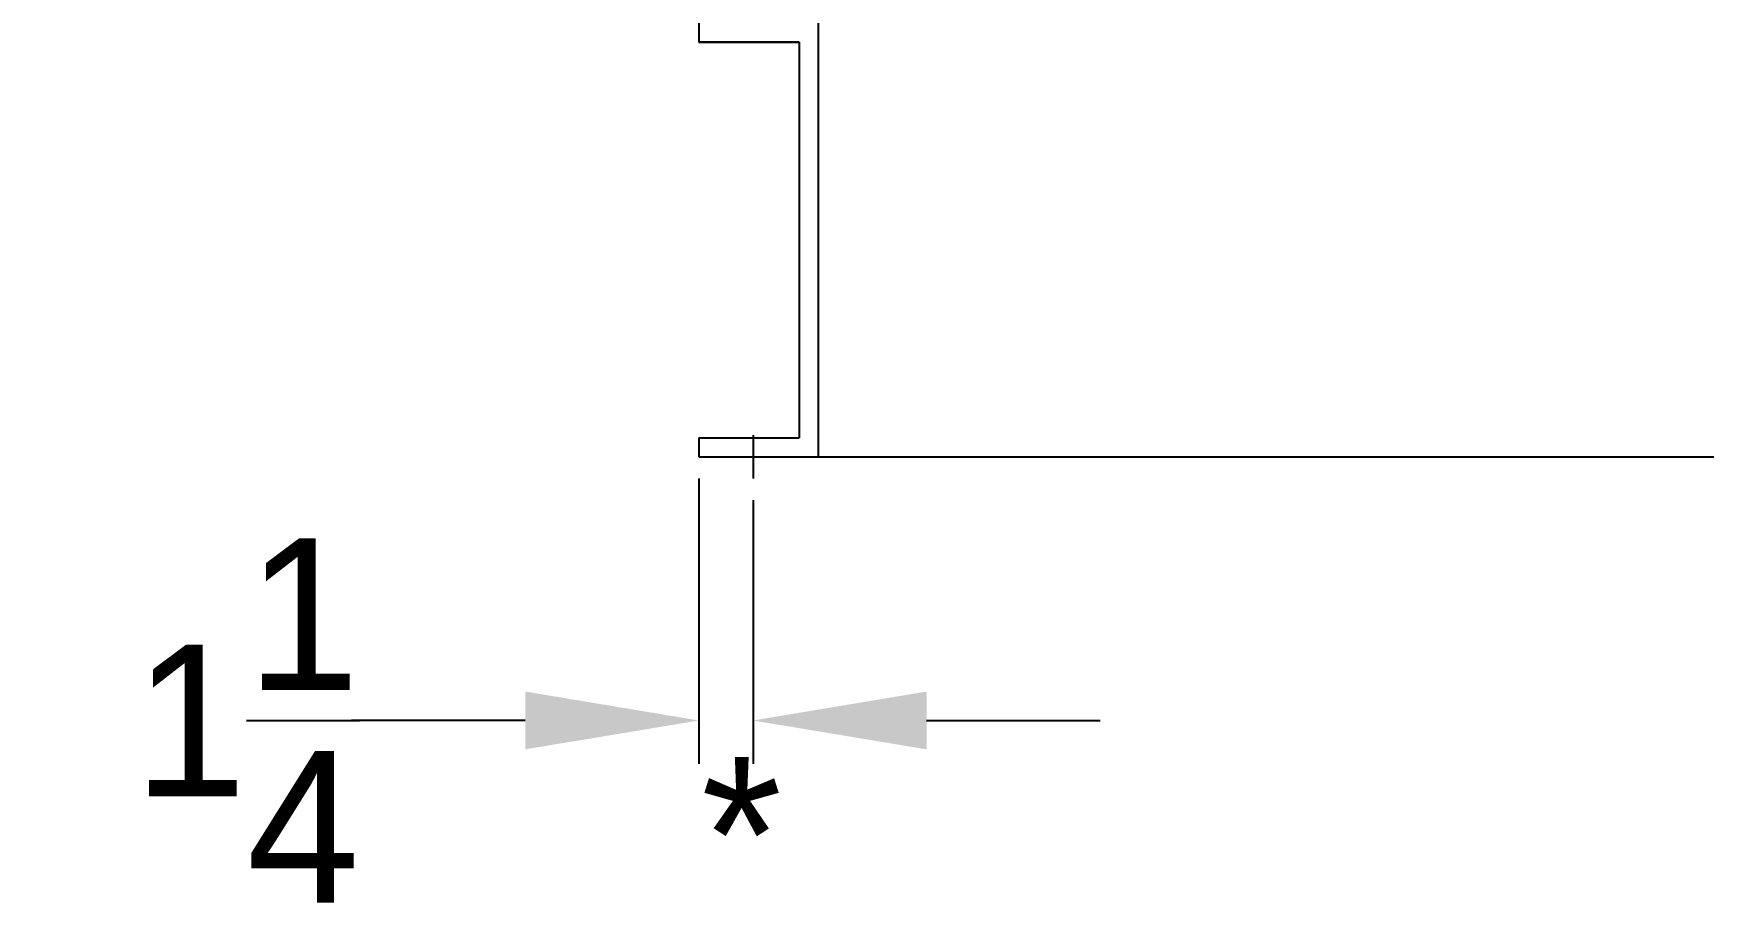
# Model space of a CAD drawing. Header units: inches. Extents: x 3739 to 4246, y 1221 to 1542.
# Drawn here: x 3870.85 to 3909.34, y 1268.26 to 1288.3 of the extents above; entities that cross this region are included whole.
import ezdxf

# ---------------------------------------------------------------- set-up
doc = ezdxf.new("R2010")
doc.units = ezdxf.units.IN
doc.header["$MEASUREMENT"] = 0
doc.header["$PDSIZE"] = -1
doc.layers.add('No External Disconnect H1', color=7, linetype='Continuous')
doc.layers.add('WDPUMP', color=7, linetype='Continuous')
doc.dimstyles.new('General Dimension', dxfattribs={"dimtxt": 3.5, "dimasz": 4, "dimexe": 1, "dimexo": 0.5, "dimgap": 0.09, "dimtad": 0, "dimtih": 1, "dimtoh": 1, "dimdec": 3, "dimzin": 0, "dimdsep": 46, "dimlunit": 5, "dimtxsty": 'Standard', "dimcen": 0.09, "dimadec": 0, "dimazin": 0, "dimtfac": 1, "dimtdec": 3, "dimtofl": 0, "dimtmove": 0, "dimatfit": 3, "dimfxl": 1, "dimtolj": 1, "dimtzin": 0, "dimarcsym": 0})

# ---------------------------------------------------------------- blocks, each defined once
blk = doc.blocks.new('*D45')
at = {"color": 0, "linetype": 'Continuous', "lineweight": -2}
for p, q in [((3886.182, 1278.035), (3886.182, 1271.456)), ((3887.432, 1277.535), (3887.432, 1271.456)), ((3882.182, 1272.456), (3878.182, 1272.456)), ((3891.432, 1272.456), (3895.432, 1272.456))]:
    blk.add_line(p, q, dxfattribs=at)
at = {"color": 0, "linetype": 'Continuous'}
for points in [[(3882.182, 1273.123), (3882.182, 1271.79), (3886.182, 1272.456)], [(3891.432, 1273.123), (3891.432, 1271.79), (3887.432, 1272.456)]]:
    blk.add_solid(points, dxfattribs=at)
at = {"layer": 'Defpoints', "color": 0, "linetype": 'Continuous'}
for p in [(3886.182, 1278.535), (3887.432, 1278.035), (3886.182, 1272.456)]:
    blk.add_point(p, dxfattribs=at)
at = {"color": 0, "linetype": 'Continuous', "insert": (3875.759, 1272.456), "char_height": 3.5, "attachment_point": 5}
blk.add_mtext('\\A1;1{\\H1x;\\S1/4;}', dxfattribs=at)

msp = doc.modelspace()

# ---------------------------------------------------------------- linework, layer by layer
at = {"color": 0, "linetype": 'Continuous'}
for p, q in [((3886.1822, 1288.5352), (3886.1822, 1288.0992)), ((3886.1822, 1288.5352), (3886.1822, 1288.0992)), ((3888.9322, 1288.5352), (3888.9322, 1278.5352)), ((3888.9322, 1288.5352), (3888.9322, 1278.5352)), ((3888.4962, 1288.0992), (3886.1822, 1288.0992)), ((3888.4962, 1288.0992), (3886.1822, 1288.0992)), ((3888.4962, 1288.0992), (3888.4962, 1278.9712)), ((3888.4962, 1288.0992), (3888.4962, 1278.9712)), ((3886.1822, 1278.9712), (3886.1822, 1278.5352)), ((3886.1822, 1278.9712), (3886.1822, 1278.5352)), ((3887.4322, 1279.0352), (3887.4322, 1278.0352)), ((3887.4322, 1279.0352), (3887.4322, 1278.0352)), ((3886.1822, 1278.5352), (3981.9322, 1278.5352)), ((3886.1822, 1278.5352), (3981.9322, 1278.5352)), ((3886.1822, 1278.5352), (3887.4322, 1278.5352)), ((3886.1822, 1278.5352), (3887.4322, 1278.5352))]:
    msp.add_line(p, q, dxfattribs=at)
at = {"layer": 'No External Disconnect H1', "color": 0, "linetype": 'Continuous'}
msp.add_line((3886.1822, 1288.0992), (3888.4962, 1288.0992), dxfattribs=at)
msp.add_line((3886.1822, 1288.0992), (3888.4962, 1288.0992), dxfattribs=at)
msp.add_line((3886.1822, 1288.0992), (3888.4962, 1288.0992), dxfattribs=at)
msp.add_line((3886.1822, 1288.0992), (3888.4962, 1288.0992), dxfattribs=at)
at = {"layer": 'WDPUMP', "color": 0, "linetype": 'Continuous'}
for p, q in [((3886.1822, 1288.0992), (3888.4962, 1288.0992)), ((3886.1822, 1288.0992), (3888.4962, 1288.0992)), ((3886.1822, 1278.9712), (3888.4962, 1278.9712)), ((3886.1822, 1278.9712), (3888.4962, 1278.9712)), ((3886.1822, 1278.5352), (3908.1822, 1278.5352)), ((3886.1822, 1278.5352), (3908.1822, 1278.5352))]:
    msp.add_line(p, q, dxfattribs=at)

# ---------------------------------------------------------------- texts
at = {"color": 0, "linetype": 'Continuous'}
msp.add_text('*', height=3.5821, dxfattribs=at).set_placement((3886.2348, 1268.0296))

# ---------------------------------------------------------------- dimensions: what is measured, and where the dimension line sits
dim = msp.add_linear_dim(base=(3886.1822, 1272.4564), p1=(3887.4322, 1278.0352), p2=(3886.1822, 1278.5352), dimstyle='General Dimension', dxfattribs=at)
dim.commit()
dim.dimension.update_dxf_attribs({"geometry": '*D45', "text_midpoint": (3875.7589, 1272.4564)})

doc.saveas('drawing.dxf')
